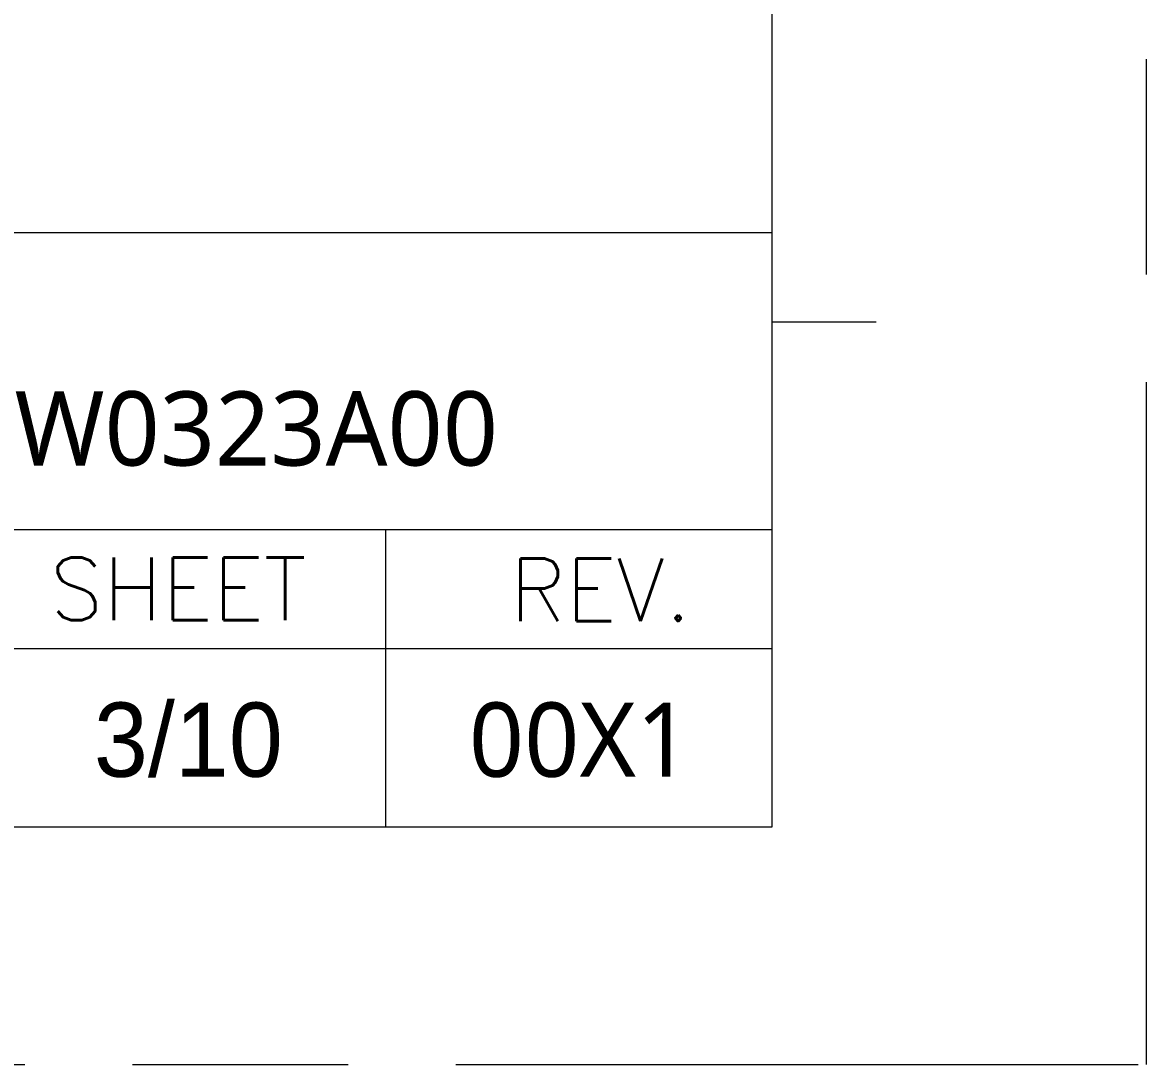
# Model space of a CAD drawing. Extents: x 3811 to 4253, y -432 to -307.
# Drawn here: x 4237.44 to 4253.08, y -431.74 to -417.23 of the extents above; entities that cross this region are included whole.
import ezdxf

# ---------------------------------------------------------------- set-up
doc = ezdxf.new("R2010")
doc.units = 0
doc.linetypes.add('PHANTOM', pattern=[29.5, 9.5, -1.5, 3, -1.5, 3, -1.5, 9.5])
doc.layers.get('0').update_dxf_attribs({"lineweight": 9})
doc.layers.add('0PAPERF', color=2, linetype='PHANTOM', lineweight=9, plot=False)
doc.styles.add('SIMPLEX', font='simplex.shx')
doc.styles.get("Standard").update_dxf_attribs({"font": 'PMingLiU.ttf'})

msp = doc.modelspace()

# ---------------------------------------------------------------- linework, layer by layer
for p, q in [((4247.872, -428.434), (4247.872, -318.006)), ((4247.872, -420.163), (4201.55, -420.163)), ((4247.872, -421.403), (4249.32, -421.403)), ((4247.872, -424.299), (4221.816, -424.299)), ((4242.495, -428.434), (4242.495, -424.299)), ((4247.872, -425.953), (4231.742, -425.953)), ((4088.226, -428.434), (4247.872, -428.434))]:
    msp.add_line(p, q)
at = {"layer": '0PAPERF'}
for p, q in [((4253.084, -431.743), (4253.084, -311.799)), ((4083.469, -431.743), (4253.084, -431.743))]:
    msp.add_line(p, q, dxfattribs=at)

# ---------------------------------------------------------------- texts
at = {"style": 'SIMPLEX'}
for s, p in [('SHEET', (4237.818, -425.554)), ('REV.', (4244.219, -425.568))]:
    msp.add_text(s, height=0.8685, dxfattribs=at).set_placement(p)
at = {"color": 0, "char_height": 1.0332, "width": 49.73325, "attachment_point": 5}
for s, insert in [('{\\fMicrosoft JhengHei|b0|i0|c136|p18;\\C256;A12-0000-F0NW0323A00}', (4236.275, -422.894)), ('{\\fPMingLiU|b0|i0|c136|p18;3/10}', (4239.747, -427.227)), ('{\\fMicrosoft JhengHei|b0|i0|c136|p18;\\C256;00X1}', (4245.2, -427.227))]:
    msp.add_mtext(s, dxfattribs=dict(at, insert=insert))

doc.saveas('drawing.dxf')
